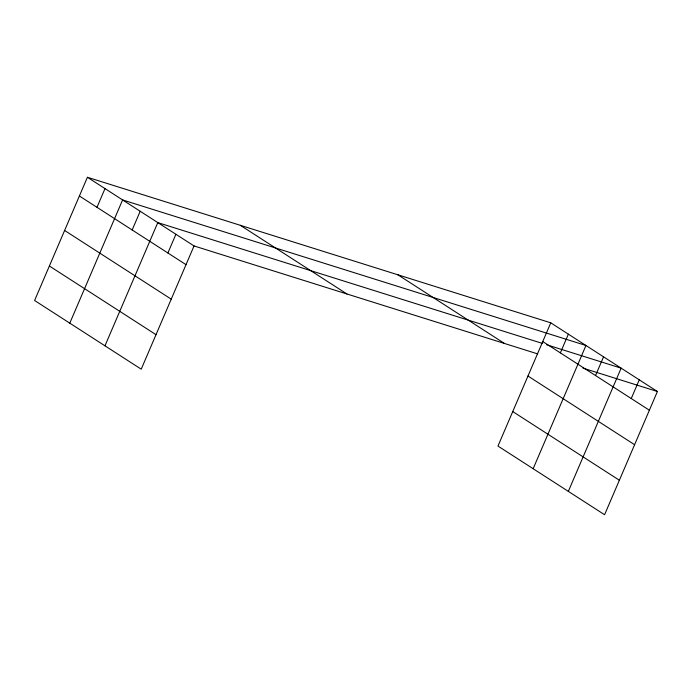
<?xml version="1.0" encoding="UTF-8"?>
<svg xmlns="http://www.w3.org/2000/svg" width="692" height="692" viewBox="0 0 692 692"><rect width="100%" height="100%" fill="white"/><g stroke="black" fill="none" stroke-linecap="round" stroke-linejoin="round"><path stroke-width="1.04" d="M87.417 177.273L34.6 300.492L141.22 369.173L194.037 245.945L87.417 177.273L550.78 322.827L657.4 391.508L604.583 514.727L497.963 446.055L550.78 322.827M96.984 207.315L105.002 188.605M69.788 323.155L122.596 199.936L585.968 345.49L533.151 468.718M132.172 229.978L140.191 211.268M104.968 345.818L157.785 222.599L542.684 343.509M167.888 252.978L175.906 234.268M560.356 352.877L568.374 334.158M595.535 375.54L603.554 356.821M568.331 491.381L621.148 368.153L546.706 344.772M631.251 398.54L639.278 379.83M194.037 245.945L537.684 353.897M582.958 368.118L657.4 391.508M542.762 341.545L649.381 410.218M397.874 274.793L504.485 343.466M527.979 376.033L634.599 444.705M240.323 225.307L346.943 293.979M512.746 411.567L619.366 480.239M79.398 195.983L186.01 264.655M64.615 230.471L171.227 299.143M49.383 266.005L156.003 334.677"/></g></svg>
